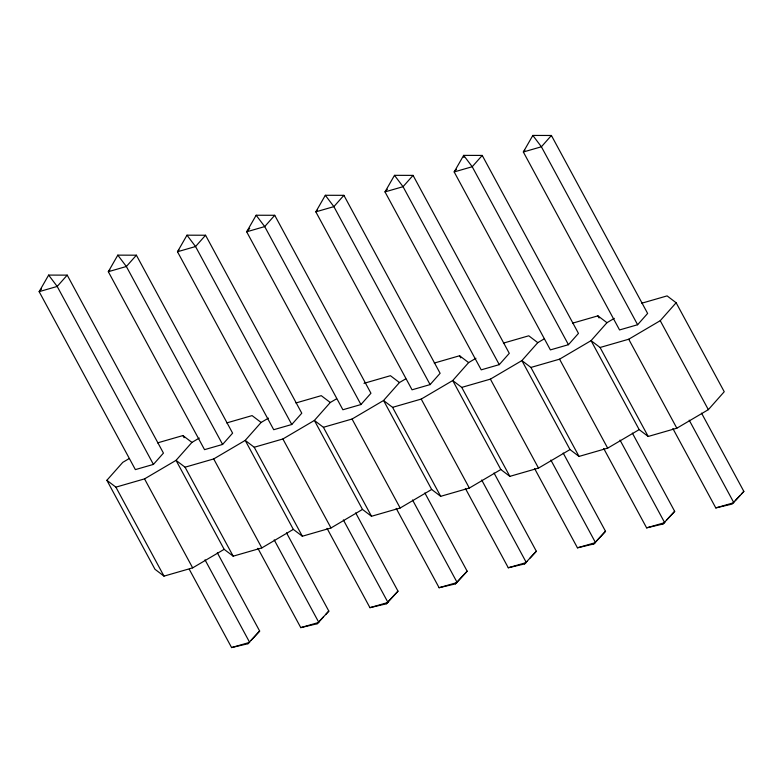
<?xml version="1.0" encoding="UTF-8"?>
<svg xmlns="http://www.w3.org/2000/svg" width="783" height="783" viewBox="0 0 783 783"><rect width="100%" height="100%" fill="white"/><g stroke="black" fill="none" stroke-linecap="round" stroke-linejoin="round"><path stroke-width="1.17" d="M48.644 275.087L39.15 291.648L135.371 469.614L153.419 464.407L163.441 453.103L67.211 275.136L48.644 275.087L57.198 286.441L153.419 464.407M117.812 255.141L108.318 271.701L204.539 449.657L222.597 444.45L232.61 433.146L136.389 255.189L117.812 255.141L126.366 266.494L222.597 444.45M186.99 235.184L177.487 251.744L273.717 429.71L291.765 424.503L301.778 413.199L205.557 235.233L186.99 235.184L195.544 246.537L291.765 424.503M256.158 215.237L246.665 231.797L342.885 409.754L360.934 404.547L370.946 393.242L274.725 215.286L256.158 215.237L264.713 226.59L360.934 404.547M325.327 195.28L315.833 211.841L412.054 389.807L430.102 384.6L440.115 373.295L343.894 195.329L325.327 195.28L333.881 206.634L430.102 384.6M394.495 175.333L385.001 191.894L481.222 369.85L499.27 364.643L509.283 353.339L413.062 175.382L394.495 175.333L403.049 186.687L499.27 364.643M532.832 135.43L523.338 151.99L619.559 329.946L637.616 324.739L647.629 313.435L551.408 135.479L532.832 135.43L541.396 146.783L637.616 324.739M41.46 289.044L39.15 291.648L57.198 286.441L67.211 275.136M109.865 269.959L108.318 271.701L126.366 266.494L136.389 255.189M179.033 250.012L177.487 251.744L195.544 246.537L205.557 235.233M249.738 228.313L246.665 231.797L264.713 226.59L274.725 215.286M317.369 210.108L315.833 211.841L333.881 206.634L343.894 195.329M641.766 303.207L667.106 295.896L676.13 302.747L724.236 391.725L708.341 409.666L676.845 428.203L648.197 436.464L639.173 429.622L607.677 448.15L579.029 456.42L570.004 449.569L538.508 468.107L509.85 476.367L500.836 469.526L469.34 488.054L440.682 496.324L431.668 489.473L400.162 508.01L371.514 516.271L362.49 509.43L330.994 527.957L302.346 536.228L293.322 529.377L261.825 547.914L233.177 556.175L224.153 549.333L192.657 567.861L163.999 576.131L154.985 569.28L106.87 480.302L122.765 462.361L129.068 458.652M387.311 189.28L385.001 191.894L403.049 186.687L413.062 175.382M199.283 438.079L191.933 442.405L176.038 460.355L144.542 478.883L115.894 487.153L106.87 480.302M456.479 169.334L454.169 171.937L550.39 349.903L568.448 344.696L578.461 333.392L482.23 155.425L463.663 155.377L454.169 171.937L472.218 166.73L482.23 155.425M268.461 418.132L261.111 422.458L245.216 440.398L213.71 458.936L185.062 467.197L176.038 460.355L224.153 549.333M524.884 150.248L523.338 151.99L541.396 146.783L551.408 135.479M336.573 398.792L330.279 402.501L314.384 420.451L282.888 438.979L254.23 447.25L245.216 440.398L293.322 529.377M405.751 378.845L399.447 382.554L383.553 400.495L352.056 419.032L323.399 427.293L314.384 420.451L362.49 509.43M475.966 358.271L468.616 362.598L452.721 380.548L421.225 399.076L392.577 407.346L383.553 400.495L431.668 489.473M217.341 552.798L259.662 631.059L247.917 643.743L231.592 647.57L189.28 569.31M544.087 338.941L537.784 342.651L521.889 360.591L490.393 379.129L461.745 387.389L452.721 380.548L500.836 469.526M286.519 532.851L328.831 611.102L317.086 623.797L300.77 627.623L257.871 548.286M614.303 318.368L606.962 322.694L591.067 340.644L559.561 359.172L530.913 367.442L521.889 360.591L570.004 449.569M355.688 512.894L397.999 591.155L386.254 603.84L369.938 607.667L327.04 528.339M639.173 429.622L591.067 340.644L600.081 347.486L628.729 339.225L660.235 320.687L676.13 302.747M424.856 492.947L467.167 571.199L455.422 583.893L439.106 587.72L396.208 508.382M494.024 472.991L536.335 551.252L524.59 563.936L508.275 567.763L465.386 488.435M563.192 453.044L605.513 531.295L593.768 543.989L577.443 547.816L534.554 468.479M632.361 433.087L674.682 511.348L662.937 524.033L646.611 527.859L603.722 448.532M701.539 413.14L743.85 491.391L732.105 504.086L715.789 507.913L672.891 428.575M247.917 643.743L249.483 642.05M251.049 640.357L259.662 631.059M317.086 623.797L323.35 617.024M325.699 614.489L328.831 611.102M386.254 603.84L397.999 591.155M455.422 583.893L467.167 571.199M524.59 563.936L526.939 561.401M530.071 558.015L536.335 551.252M593.768 543.989L605.513 531.295M662.937 524.033L665.286 521.498M666.852 519.804L674.682 511.348M735.237 500.699L739.935 495.619M741.501 493.936L743.85 491.391M157.569 442.875L182.919 435.563L191.933 442.405M226.737 422.918L252.087 415.607L261.111 422.458M295.915 402.971L321.255 395.66L330.279 402.501M363.978 383.337L390.423 375.703L399.447 382.554M434.252 363.067L459.601 355.756L468.616 362.598M503.42 343.111L528.77 335.799L537.784 342.651M572.588 323.164L597.938 315.852L606.962 322.694M231.592 647.57L249.65 642.363L205.009 559.816M300.77 627.623L318.818 622.416L274.187 539.869M369.938 607.667L387.986 602.46L343.355 519.912M439.106 587.72L457.155 582.513L412.524 499.965M508.275 567.763L526.323 562.556L481.692 480.008M577.443 547.816L595.501 542.609L550.86 460.061M646.611 527.859L664.669 522.653L620.028 440.105M715.789 507.913L733.837 502.706L689.206 420.158M660.235 320.687L708.341 409.666M628.729 339.225L676.845 428.203M597.938 315.852L599.093 317.996M600.081 347.486L648.197 436.464M568.448 344.696L472.218 166.73L463.663 155.377L463.869 157.481M559.561 359.172L607.677 448.15M530.913 367.442L579.029 456.42M490.393 379.129L538.508 468.107M459.601 355.756L460.756 357.9M461.745 387.389L509.85 476.367M421.225 399.076L469.34 488.054M392.577 407.346L440.682 496.324M352.056 419.032L400.162 508.01M323.399 427.293L371.514 516.271M282.888 438.979L330.994 527.957M254.23 447.25L302.346 536.228M213.71 458.936L261.825 547.914M182.919 435.563L184.074 437.707M185.062 467.197L233.177 556.175M144.542 478.883L192.657 567.861M115.894 487.153L163.999 576.131"/></g></svg>
